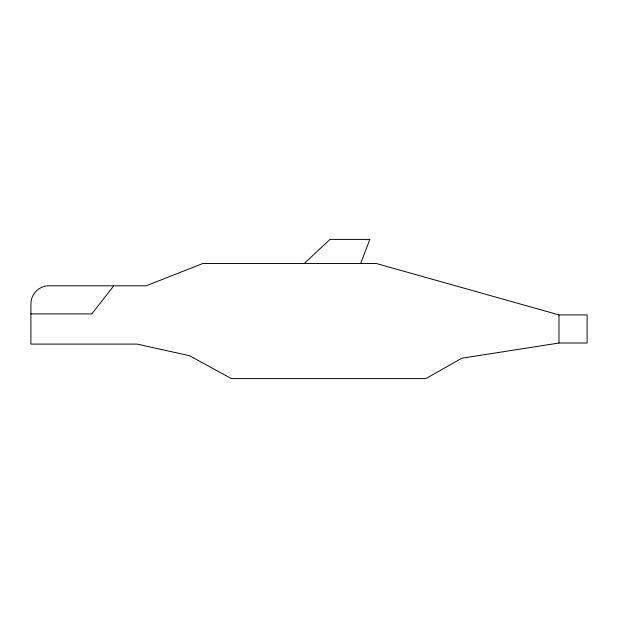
<?xml version="1.0" encoding="UTF-8"?>
<svg xmlns="http://www.w3.org/2000/svg" width="618" height="618" viewBox="0 0 618 618"><rect width="100%" height="100%" fill="white"/><g stroke="black" fill="none" stroke-linecap="round" stroke-linejoin="round"><path stroke-width="0.93" d="M360.642 263.484L369.85 239.398L330.012 239.398L304.241 263.484M113.758 285.81L91.827 313.913L30.9 313.913M558.981 343.021L461.862 358.208L425.856 378.602L231.356 378.602L189.425 355.682L137.065 344.095L30.9 344.095L30.9 303.94A18.185 18.185 0 0 1 47.74 285.81L146.157 285.81L202.851 263.484L376.262 263.484L558.981 314.902L587.1 314.902L587.1 343.021L558.981 343.021L558.981 314.902"/></g></svg>
